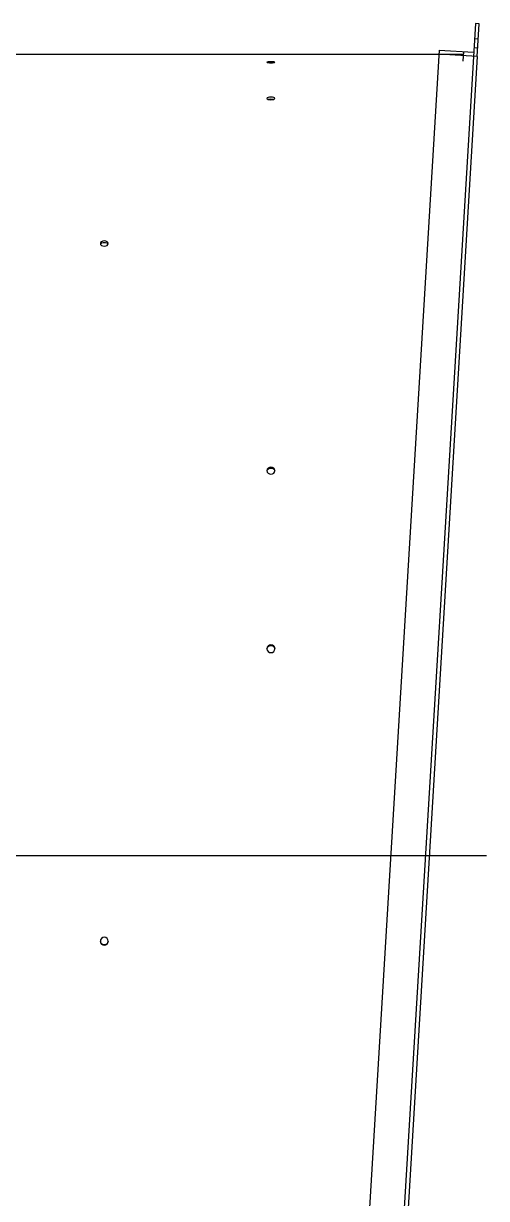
# Model space of a CAD drawing. Header units: millimetres. Extents: x -139278 to 641613, y -260926 to 217780.
# Drawn here: x 53171 to 53568, y 14525 to 15534 of the extents above; entities that cross this region are included whole.
import ezdxf

# ---------------------------------------------------------------- set-up
doc = ezdxf.new("R2010")
doc.units = ezdxf.units.MM

msp = doc.modelspace()

# ---------------------------------------------------------------- linework, layer by layer
at = {"extrusion": (0, 0, -1)}
for p, q in [((53558.63, 15534.074), (53472.45, 14096.204)), ((53561.924, 15533.877), (53558.63, 15534.074)), ((53560.246, 15505.877), (53561.924, 15533.877)), ((53561.135, 15520.7), (53557.841, 15520.898)), ((53527.503, 15511.145), (53444.58, 14127.628)), ((53527.503, 15511.145), (53557.149, 15509.368)), ((53548.365, 15509.895), (53547.867, 15501.589)), ((53560.674, 15513.014), (53557.38, 15513.212)), ((53014.722, 15507.694), (53548.222, 15507.694)), ((53560.246, 15505.877), (53477.718, 14128.948)), ((53560.246, 15505.877), (53527.305, 15507.851)), ((53568.16, 14819.369), (52992.722, 14819.369))]:
    msp.add_line(p, q, dxfattribs=at)
for centre, ratio in [((53383.222, 15500.797), 0.14112689), ((53383.222, 15469.739), 0.32744588), ((53240.222, 15345.113), 0.64543932), ((53383.222, 15150.09), 0.87700716), ((53383.222, 14997.12), 0.96608093), ((53240.222, 14745.997), 0.99430233)]:
    msp.add_ellipse(centre, major_axis=(3.41, 0), ratio=ratio, dxfattribs=at)
for centre, ratio, start_param, end_param in [((53383.222, 15468.18), 0.32744588, 3.91437747, 5.5104005), ((53240.222, 15343.853), 0.64543932, 3.43196549, 5.99281247), ((53383.222, 15149.297), 0.87700716, 3.27453233, 6.15024563), ((53383.222, 14996.694), 0.96608093, 3.20630949, 6.21846848), ((53240.222, 14746.181), 0.99430233, 0.02713891, 3.11445375)]:
    msp.add_ellipse(centre, major_axis=(3.41, 0), ratio=ratio, start_param=start_param, end_param=end_param, dxfattribs=at)

doc.saveas('drawing.dxf')
